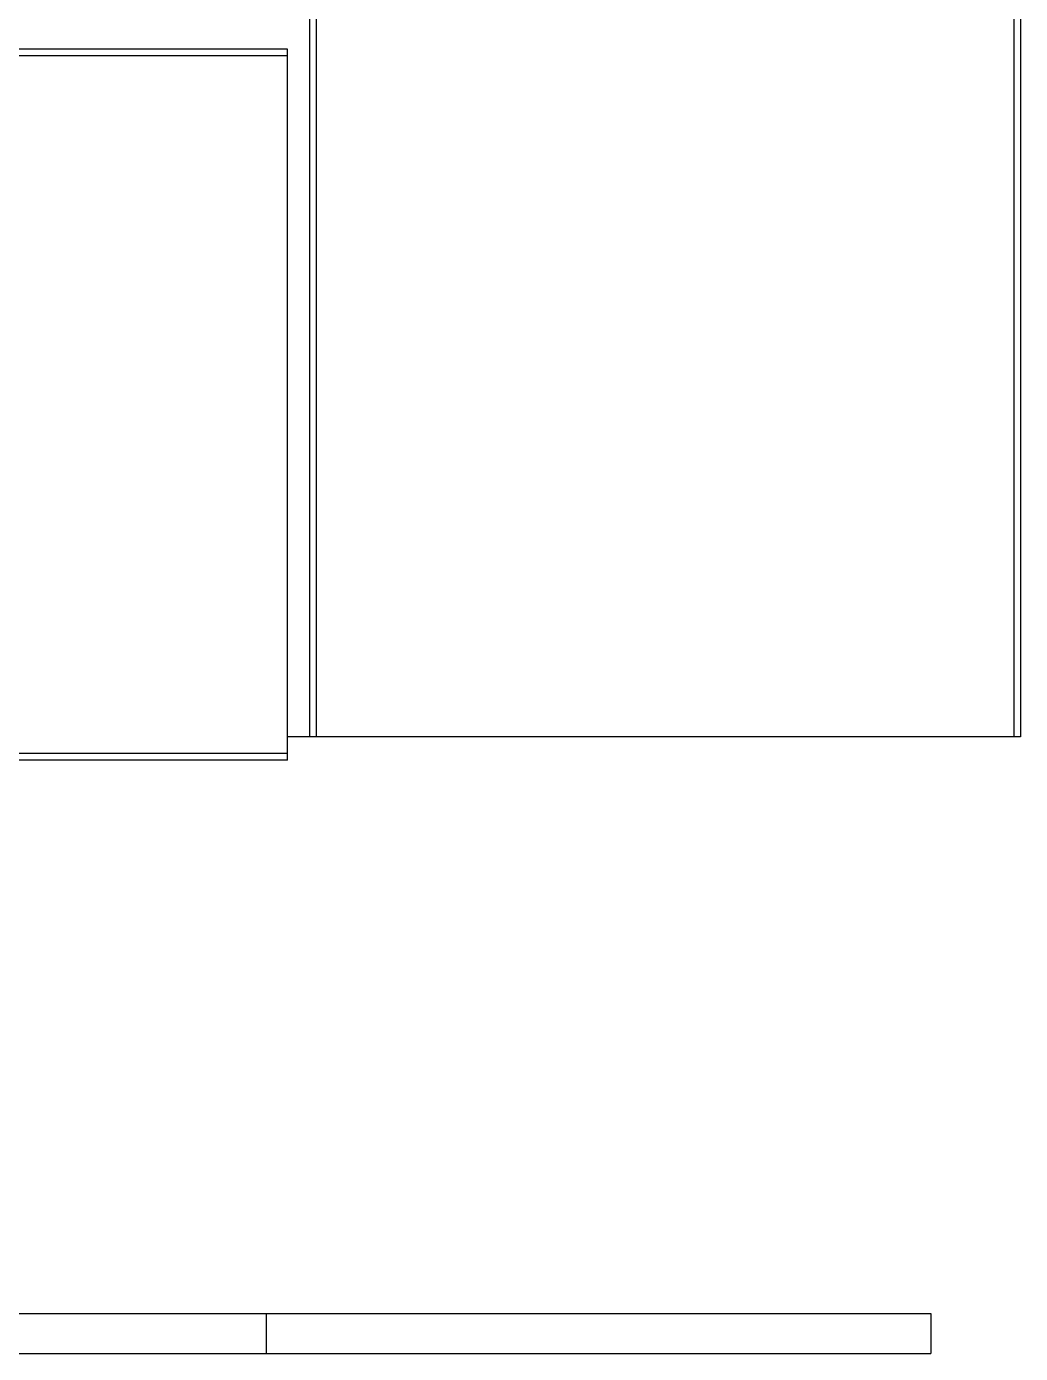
# Model space of a CAD drawing. Header units: millimetres. Extents: x 24 to 293, y 35 to 211.
# Drawn here: x 131.55 to 150.25, y 50.33 to 75.29 of the extents above; entities that cross this region are included whole.
import ezdxf

# ---------------------------------------------------------------- set-up
doc = ezdxf.new("R2010")
doc.units = ezdxf.units.MM

msp = doc.modelspace()

# ---------------------------------------------------------------- linework, layer by layer
at = {"color": 7, "linetype": 'Continuous', "lineweight": 25}
for p, q in [((136.877, 186.928), (136.877, 61.928)), ((137.002, 186.928), (137.002, 61.928)), ((150.127, 186.928), (150.127, 61.928)), ((150.252, 186.928), (150.252, 61.928)), ((136.464, 74.866), (38.214, 74.866)), ((136.464, 74.741), (38.214, 74.741)), ((136.464, 74.741), (136.464, 74.866)), ((136.464, 61.616), (136.464, 74.741)), ((136.877, 61.928), (136.464, 61.928)), ((137.002, 61.928), (136.877, 61.928)), ((150.127, 61.928), (137.002, 61.928)), ((150.252, 61.928), (150.127, 61.928)), ((136.464, 61.616), (38.214, 61.616)), ((136.464, 61.491), (38.214, 61.491)), ((136.464, 61.491), (136.464, 61.616)), ((38.564, 51.078), (136.064, 51.078)), ((136.064, 51.078), (136.064, 50.328)), ((136.064, 51.078), (148.564, 51.078)), ((148.564, 51.078), (148.564, 50.328)), ((38.564, 50.328), (136.064, 50.328)), ((136.064, 50.328), (148.564, 50.328))]:
    msp.add_line(p, q, dxfattribs=at)

doc.saveas('drawing.dxf')
